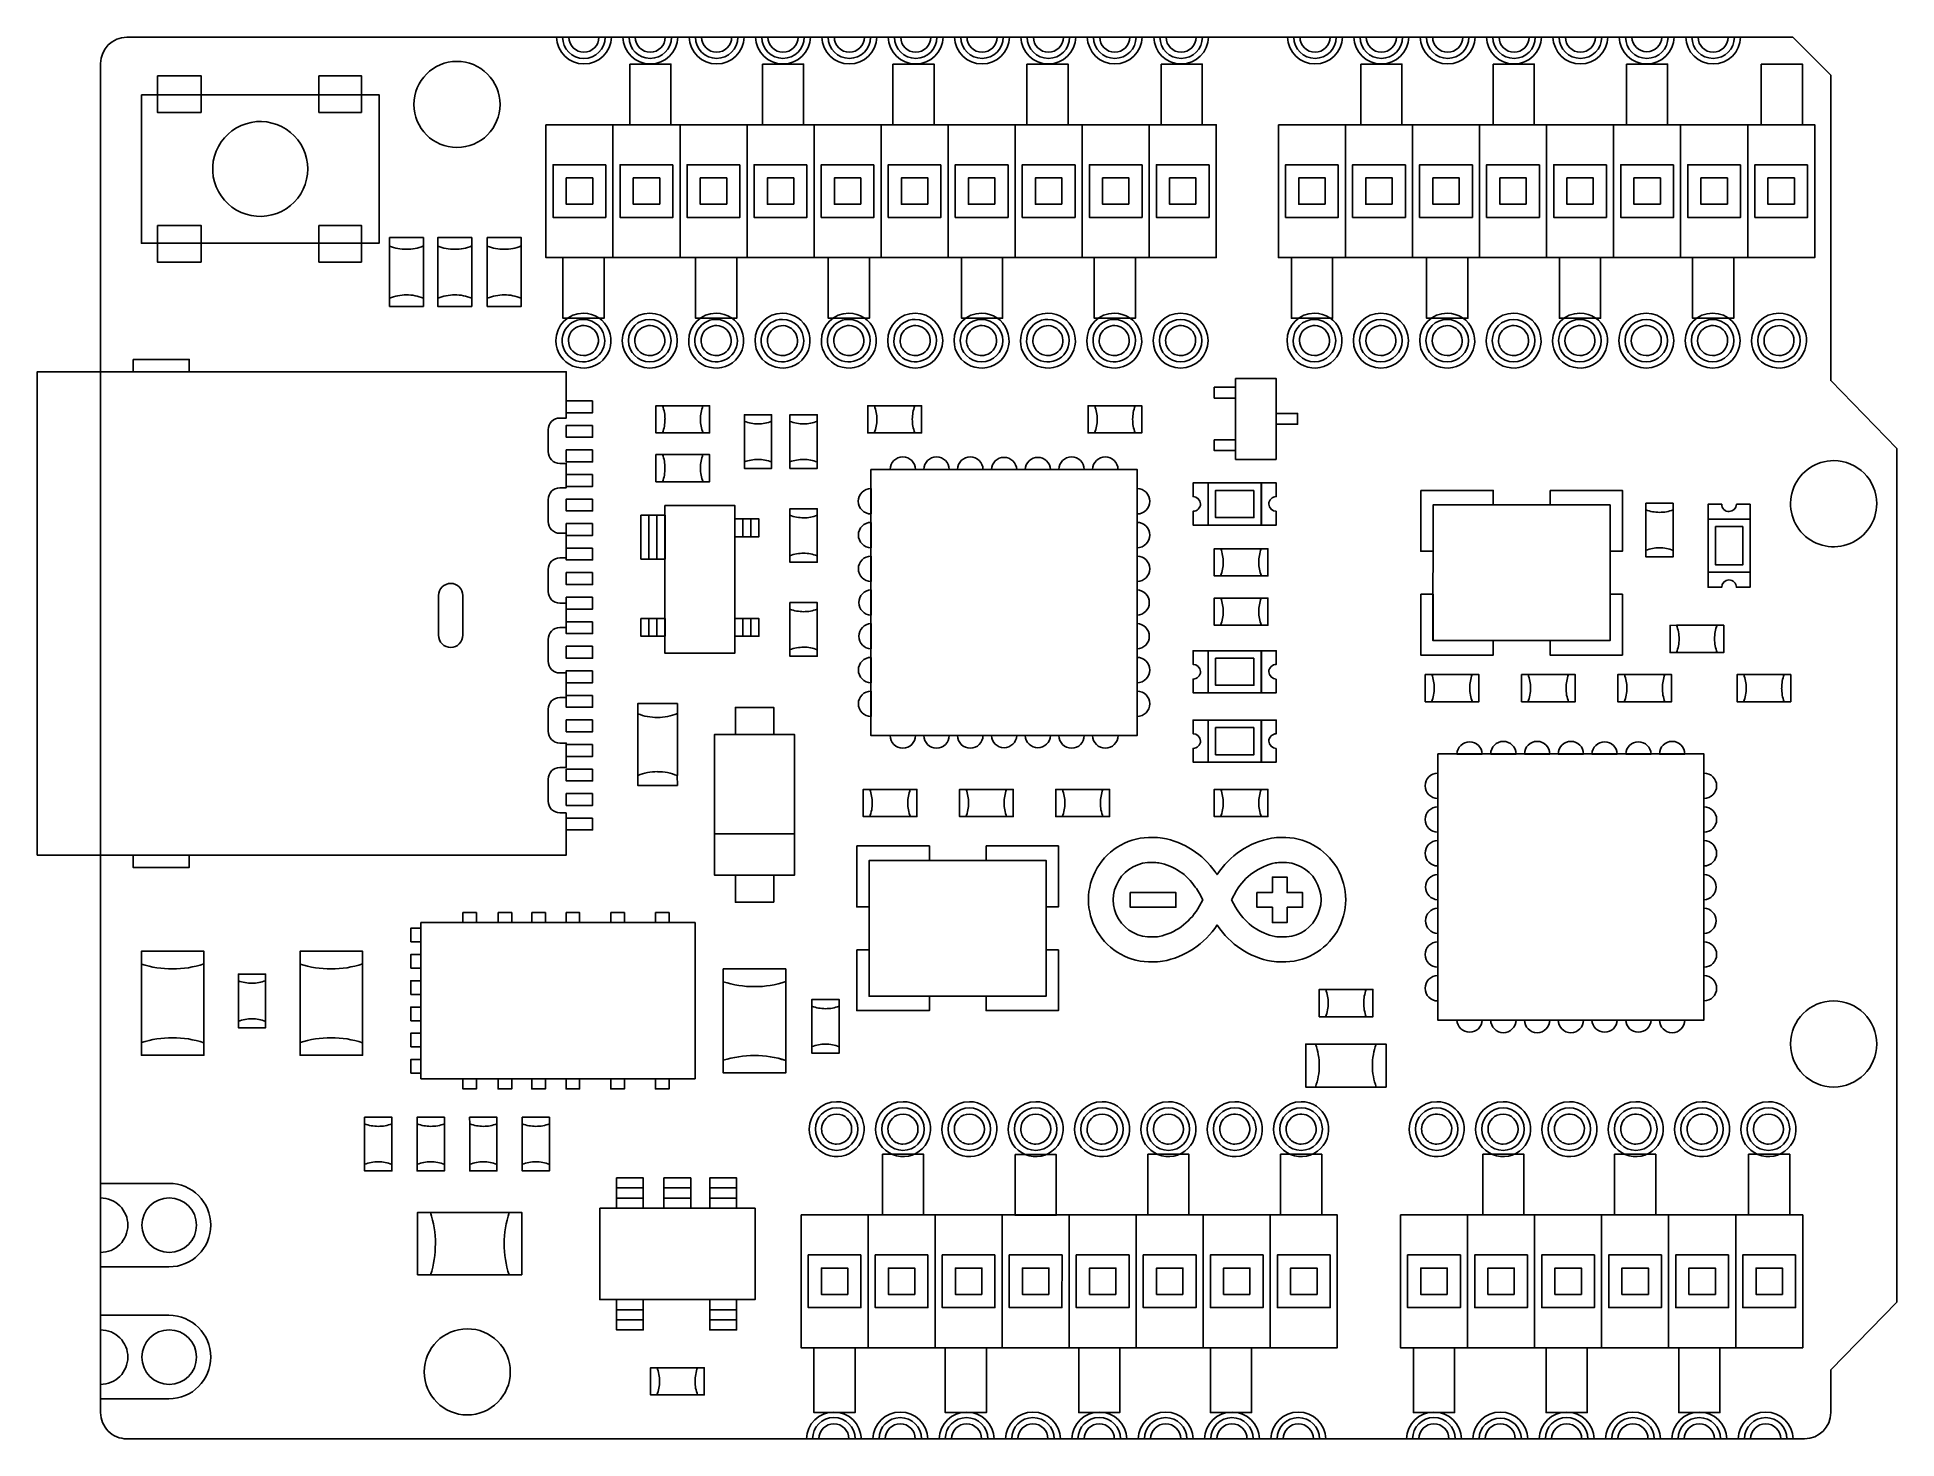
# Model space of a CAD drawing. Header units: millimetres. Extents: x 13.6 to 49, y 35.2 to 61.9.
import ezdxf

# ---------------------------------------------------------------- set-up
doc = ezdxf.new("R2010")
doc.units = ezdxf.units.MM
doc.layers.get('0').update_dxf_attribs({"linetype": 'CONTINUOUS'})

msp = doc.modelspace()

# ---------------------------------------------------------------- linework, layer by layer
msp.add_line((36.105, 45.007), (36.097, 45.019))
for points in [[(49.032, 54.089), (49.032, 37.839), (47.776, 36.547), (47.776, 35.734, -0.413389), (47.276, 35.235), (15.35, 35.235, -0.414624), (14.85, 35.734), (14.85, 61.418, -0.413389), (15.35, 61.918), (47.051, 61.918), (47.776, 61.193), (47.776, 55.381)], [(22.451, 60.637, -2.413483), (21.631, 61.457, -0.414339)], [(20.349, 56.951, -0.0934), (20.669, 57.012, 0.0934), (20.349, 56.951), (20.349, 56.791), (20.993, 56.791), (20.993, 56.948, 0.102646), (20.669, 57.012, -0.102646), (20.993, 56.948), (20.993, 57.943), (20.993, 58.104), (20.348, 58.104), (20.349, 57.94)], [(21.267, 56.951, -0.0934), (21.588, 57.012, 0.0934), (21.267, 56.951), (21.267, 56.791), (21.912, 56.791), (21.912, 56.948, 0.102756), (21.588, 57.012, -0.102756), (21.912, 56.948), (21.912, 57.943), (21.912, 58.104), (21.267, 58.104), (21.267, 57.94)], [(22.209, 56.951, -0.0934), (22.53, 57.012, 0.093394), (22.209, 56.951), (22.209, 56.791), (22.854, 56.791), (22.854, 56.948, 0.102756), (22.53, 57.012, -0.102756), (22.854, 56.948), (22.854, 57.943), (22.854, 58.104), (22.209, 58.104), (22.209, 57.94)], [(20.669, 57.88, -0.0933), (20.349, 57.94, 0.093307)], [(20.993, 57.943, -0.102756), (20.669, 57.88, 0.102756)], [(21.588, 57.88, -0.0934), (21.267, 57.94, 0.0934)], [(21.912, 57.943, -0.102756), (21.588, 57.88, 0.102756)], [(22.53, 57.88, -0.0934), (22.209, 57.94, 0.0934)], [(22.854, 57.943, -0.102756), (22.53, 57.88, 0.102756)], [(24.038, 56.664, -2.415364), (23.515, 56.141, -0.413622)], [(25.301, 56.664, -2.414212), (24.778, 56.141, -0.413819)], [(26.564, 56.664, -2.415362), (26.041, 56.141, -0.413623)], [(27.826, 56.664, -2.415362), (27.304, 56.141, -0.413623)], [(29.089, 56.664, -2.415362), (28.566, 56.141, -0.413623)], [(30.352, 56.664, -2.414212), (29.829, 56.141, -0.41382)], [(31.615, 56.664, -2.415362), (31.092, 56.141, -0.413623)], [(32.878, 56.664, -2.415362), (32.355, 56.141, -0.413623)], [(34.14, 56.664, -2.415362), (33.617, 56.141, -0.413623)], [(35.403, 56.664, -2.414212), (34.88, 56.141, -0.41382)], [(37.951, 56.664, -2.415362), (37.429, 56.141, -0.413623)], [(39.214, 56.664, -2.414212), (38.691, 56.141, -0.413819)], [(40.477, 56.664, -2.415362), (39.954, 56.141, -0.413623)], [(41.74, 56.664, -2.415362), (41.217, 56.141, -0.413623)], [(43.003, 56.664, -2.415362), (42.48, 56.141, -0.413623)], [(44.265, 56.664, -2.414212), (43.742, 56.141, -0.413819)], [(45.528, 56.664, -2.414212), (45.005, 56.141, -0.413819)], [(46.79, 56.664, -2.415362), (46.268, 56.141, -0.413623)], [(24.443, 56.141, -2.414214), (24.038, 56.546, -0.412688)], [(23.752, 56.141, -2.418429), (24.038, 55.856, -0.414213)], [(25.705, 56.141, -2.412727), (25.301, 56.546, -0.412942)], [(25.015, 56.141, -2.418425), (25.301, 55.856, -0.414214)], [(26.968, 56.141, -2.414214), (26.564, 56.546, -0.412688)], [(26.278, 56.141, -2.418425), (26.564, 55.856, -0.414215)], [(28.231, 56.141, -2.414214), (27.826, 56.546, -0.412688)], [(27.541, 56.141, -2.418425), (27.826, 55.856, -0.414214)], [(29.494, 56.141, -2.414214), (29.089, 56.546, -0.412688)], [(28.803, 56.141, -2.418425), (29.089, 55.856, -0.414214)], [(30.756, 56.141, -2.414214), (30.352, 56.546, -0.412941)], [(30.066, 56.141, -2.418425), (30.352, 55.856, -0.414214)], [(32.019, 56.141, -2.412727), (31.615, 56.546, -0.412942)], [(31.329, 56.141, -2.418425), (31.615, 55.856, -0.414214)], [(33.282, 56.141, -2.414214), (32.877, 56.546, -0.412688)], [(32.592, 56.141, -2.416318), (32.877, 55.856, -0.414214)], [(34.545, 56.141, -2.414214), (34.14, 56.546, -0.412688)], [(33.854, 56.141, -2.418425), (34.14, 55.856, -0.414214)], [(35.808, 56.141, -2.412727), (35.403, 56.546, -0.412942)], [(35.117, 56.141, -2.418425), (35.403, 55.856, -0.414214)], [(38.355, 56.141, -2.414208), (37.951, 56.546, -0.412689)], [(37.665, 56.141, -2.416326), (37.951, 55.856, -0.414212)], [(39.618, 56.141, -2.412721), (39.214, 56.546, -0.412943)], [(38.928, 56.141, -2.418433), (39.214, 55.856, -0.414212)], [(40.881, 56.141, -2.412721), (40.476, 56.546, -0.412943)], [(40.191, 56.141, -2.416326), (40.476, 55.856, -0.414212)], [(42.144, 56.141, -2.414208), (41.739, 56.546, -0.412689)], [(41.453, 56.141, -2.416326), (41.739, 55.856, -0.414215)], [(43.407, 56.141, -2.414208), (43.002, 56.546, -0.412689)], [(42.716, 56.141, -2.416326), (43.002, 55.856, -0.414212)], [(44.669, 56.141, -2.412721), (44.265, 56.546, -0.412943)], [(43.979, 56.141, -2.418433), (44.265, 55.856, -0.414212)], [(45.932, 56.141, -2.412721), (45.528, 56.546, -0.412943)], [(45.242, 56.141, -2.418433), (45.528, 55.856, -0.414212)], [(47.195, 56.141, -2.414208), (46.79, 56.546, -0.412689)], [(46.505, 56.141, -2.418433), (46.79, 55.856, -0.414212)], [(23.711, 47.152), (23.591, 47.152, -0.418908), (23.366, 47.374), (23.366, 47.79, -0.414213), (23.591, 48.016), (23.711, 48.016), (23.711, 48.481), (23.591, 48.481, -0.414213), (23.366, 48.707), (23.366, 49.123, -0.418908), (23.591, 49.345), (23.711, 49.345), (23.711, 49.814), (23.591, 49.814, -0.418908), (23.366, 50.036), (23.366, 50.452, -0.414213), (23.591, 50.678), (23.711, 50.678), (23.711, 51.143), (23.591, 51.143, -0.414213), (23.366, 51.368), (23.366, 51.784, -0.418907), (23.591, 52.006), (23.711, 52.006), (23.711, 52.475), (23.591, 52.475, -0.418907), (23.366, 52.697), (23.366, 53.113, -0.414213), (23.591, 53.339), (23.711, 53.339), (23.711, 53.804), (23.591, 53.804, -0.414213), (23.366, 54.03), (23.366, 54.446, -0.418907), (23.591, 54.668), (23.711, 54.668), (23.711, 55.549), (13.643, 55.549), (13.643, 46.346), (23.711, 46.346)], [(25.544, 54.902, -0.089276), (25.591, 54.644, 0.089268), (25.544, 54.902), (25.419, 54.902), (25.419, 54.384), (25.541, 54.384, 0.099955), (25.59, 54.644, -0.099955), (25.541, 54.384), (26.316, 54.384), (26.44, 54.384), (26.44, 54.902), (26.313, 54.902)], [(26.266, 54.644, -0.089276), (26.313, 54.902, 0.089276)], [(29.575, 54.902, -0.089276), (29.622, 54.644, 0.089268), (29.575, 54.902), (29.45, 54.902), (29.45, 54.384), (29.573, 54.384, 0.099955), (29.622, 54.644, -0.099955), (29.573, 54.384), (30.347, 54.384), (30.472, 54.384), (30.472, 54.902), (30.345, 54.902)], [(30.297, 54.644, -0.089297), (30.344, 54.902, 0.089276)], [(33.768, 54.902, -0.089297), (33.815, 54.644, 0.08929), (33.768, 54.902), (33.643, 54.902), (33.643, 54.384), (33.766, 54.384, 0.099954), (33.815, 54.644, -0.100005), (33.765, 54.384), (34.54, 54.384), (34.664, 54.384), (34.664, 54.902), (34.537, 54.902)], [(34.49, 54.644, -0.089276), (34.537, 54.902, 0.089276)], [(26.316, 54.384, -0.099955), (26.266, 54.644, 0.099945)], [(27.102, 53.833, -0.089275), (27.36, 53.88, 0.089275), (27.102, 53.833), (27.102, 53.709), (27.62, 53.709), (27.62, 53.831, 0.099955), (27.36, 53.88, -0.099955), (27.62, 53.831), (27.62, 54.605), (27.62, 54.73), (27.102, 54.73), (27.102, 54.603)], [(27.36, 54.556, -0.089297), (27.102, 54.603, 0.089297)], [(27.62, 54.605, -0.099955), (27.36, 54.556, 0.099893)], [(27.968, 53.833, -0.089275), (28.227, 53.88, 0.089275), (27.968, 53.833), (27.968, 53.709), (28.487, 53.709), (28.487, 53.831, 0.099955), (28.227, 53.88, -0.099955), (28.487, 53.831), (28.487, 54.605), (28.487, 54.73), (27.968, 54.73), (27.968, 54.603)], [(28.227, 54.556, -0.089297), (27.968, 54.603, 0.089297)], [(28.487, 54.605, -0.099955), (28.227, 54.556, 0.099893)], [(30.347, 54.384, -0.099955), (30.297, 54.644, 0.099893)], [(34.54, 54.384, -0.099955), (34.49, 54.644, 0.099945)], [(25.544, 53.972, -0.089276), (25.59, 53.714, 0.089276), (25.544, 53.972), (25.419, 53.972), (25.419, 53.453), (25.541, 53.453, 0.099955), (25.59, 53.714, -0.099955), (25.541, 53.453), (26.316, 53.453), (26.44, 53.454), (26.44, 53.972), (26.313, 53.972)], [(26.266, 53.714, -0.089276), (26.313, 53.972, 0.089276)], [(30.357, 53.687), (29.875, 53.687, -1)], [(30.999, 53.687), (30.517, 53.687, -1)], [(31.642, 53.687), (31.159, 53.687, -1)], [(32.284, 53.687), (31.802, 53.687, -0.962485)], [(32.926, 53.687), (32.445, 53.687, -0.962458)], [(33.569, 53.687), (33.087, 53.687, -1)], [(34.211, 53.687), (33.729, 53.687, -1)], [(48.65, 53.036, -2.414219), (47.83, 53.856, -0.414213)], [(26.316, 53.453, -0.099955), (26.266, 53.714, 0.099945)], [(29.511, 53.324), (29.511, 52.841, -1)], [(34.575, 52.841), (34.575, 53.324, -1)], [(36.939, 53.431), (36.939, 52.631), (35.926, 52.631), (35.926, 53.432), (35.64, 53.432), (35.64, 53.171, -0.407001), (35.781, 53.033, -0.414216), (35.64, 52.892), (35.64, 52.631), (35.926, 52.631), (36.939, 52.631)], [(37.223, 52.892, -0.407001), (37.082, 53.03, -0.414216), (37.223, 53.171), (37.223, 53.432), (36.938, 53.432), (36.938, 52.631), (37.223, 52.631)], [(27.968, 52.046, -0.089275), (28.227, 52.093, 0.089275), (27.968, 52.046), (27.968, 51.921), (28.487, 51.921), (28.487, 52.043, 0.099955), (28.227, 52.093, -0.099955), (28.487, 52.043), (28.487, 52.818), (28.487, 52.942), (27.968, 52.942), (27.968, 52.816)], [(28.227, 52.768, -0.089297), (27.968, 52.816, 0.089297)], [(28.487, 52.818, -0.099955), (28.227, 52.768, 0.099893)], [(44.257, 52.15, -0.089396), (44.515, 52.197, 0.089388), (44.257, 52.15), (44.257, 52.025), (44.775, 52.025), (44.776, 52.147, 0.099955), (44.515, 52.197, -0.099955), (44.776, 52.147), (44.776, 52.922), (44.775, 53.046), (44.257, 53.046), (44.257, 52.92)], [(44.515, 52.872, -0.089298), (44.257, 52.92, 0.089298)], [(44.776, 52.922, -0.100088), (44.515, 52.872, 0.100026)], [(45.979, 53.027, -0.407), (45.842, 52.886, -0.414214), (45.701, 53.027), (45.44, 53.027), (45.44, 52.742), (46.24, 52.742), (46.24, 53.027)], [(45.441, 52.743), (46.24, 52.743), (46.24, 51.731), (45.44, 51.731), (45.44, 51.445), (45.701, 51.445, -0.407), (45.838, 51.586, -0.414214), (45.979, 51.445), (46.24, 51.445), (46.24, 51.731), (45.441, 51.731)], [(29.511, 52.681), (29.511, 52.199, -1)], [(34.575, 52.199), (34.575, 52.681, -1)], [(29.511, 52.039), (29.511, 51.557, -1)], [(34.575, 51.556), (34.575, 52.039, -1)], [(36.167, 52.18, -0.089276), (36.214, 51.922, 0.089276), (36.167, 52.18), (36.042, 52.18), (36.042, 51.662), (36.164, 51.662, 0.099956), (36.214, 51.922, -0.099956), (36.164, 51.662), (36.939, 51.662), (37.063, 51.662), (37.063, 52.18), (36.936, 52.18)], [(36.889, 51.922, -0.089297), (36.936, 52.18, 0.089297)], [(36.939, 51.662, -0.099955), (36.889, 51.922, 0.099893)], [(21.744, 51.288), (21.744, 50.532, -0.414214), (21.513, 50.301, -0.414214), (21.281, 50.532), (21.281, 51.288, -0.414214), (21.513, 51.519, -0.414214)], [(29.511, 51.396), (29.511, 50.914, -0.962485)], [(34.575, 50.914), (34.575, 51.396, -0.962485)], [(27.968, 50.258, -0.089275), (28.227, 50.305, 0.089275), (27.968, 50.258), (27.968, 50.134), (28.487, 50.134), (28.487, 50.256, 0.099955), (28.227, 50.305, -0.099955), (28.487, 50.256), (28.487, 51.03), (28.487, 51.155), (27.968, 51.155), (27.968, 51.028)], [(28.227, 50.981, -0.089297), (27.968, 51.028, 0.089276)], [(28.487, 51.03, -0.099955), (28.227, 50.981, 0.099893)], [(36.167, 51.24, -0.089276), (36.214, 50.982, 0.089268), (36.167, 51.24), (36.042, 51.24), (36.042, 50.722), (36.164, 50.722, 0.099955), (36.214, 50.982, -0.099955), (36.164, 50.722), (36.939, 50.722), (37.063, 50.722), (37.063, 51.24), (36.936, 51.24)], [(36.889, 50.982, -0.089297), (36.936, 51.24, 0.089297)], [(36.939, 50.722, -0.099955), (36.889, 50.982, 0.099903)], [(29.511, 50.754), (29.511, 50.272, -0.962485)], [(34.575, 50.272), (34.575, 50.754, -0.962485)], [(44.841, 50.722, -0.089417), (44.889, 50.463, 0.08941), (44.841, 50.722), (44.717, 50.721), (44.717, 50.203), (44.839, 50.203, 0.099821), (44.889, 50.463, -0.099873), (44.839, 50.203), (45.614, 50.203), (45.738, 50.203), (45.738, 50.722), (45.611, 50.722)], [(45.564, 50.464, -0.089276), (45.611, 50.722, 0.089276)], [(45.614, 50.203, -0.099955), (45.564, 50.464, 0.099944)], [(29.511, 50.111), (29.511, 49.629, -1)], [(34.575, 49.629), (34.575, 50.111, -1)], [(36.939, 50.237), (36.939, 49.438), (35.926, 49.438), (35.926, 50.238), (35.64, 50.238), (35.64, 49.977, -0.407001), (35.781, 49.84, -0.414213), (35.64, 49.699), (35.64, 49.438), (35.926, 49.438), (36.939, 49.438)], [(37.223, 49.699, -0.407001), (37.082, 49.836, -0.414213), (37.223, 49.977), (37.223, 50.238), (36.938, 50.238), (36.938, 49.438), (37.223, 49.438)], [(40.183, 49.785, -0.089297), (40.23, 49.527, 0.089297), (40.183, 49.785), (40.058, 49.785), (40.058, 49.267), (40.181, 49.267, 0.099953), (40.23, 49.527, -0.100005), (40.18, 49.267), (40.955, 49.267), (41.079, 49.267), (41.079, 49.785), (40.952, 49.785)], [(40.906, 49.527, -0.089275), (40.952, 49.785, 0.089275)], [(42.015, 49.785, -0.089297), (42.063, 49.527, 0.089297), (42.015, 49.785), (41.891, 49.785), (41.891, 49.267), (42.013, 49.267, 0.099953), (42.063, 49.527, -0.100005), (42.013, 49.267), (42.787, 49.267), (42.912, 49.267), (42.912, 49.785), (42.785, 49.785)], [(42.738, 49.527, -0.089275), (42.785, 49.785, 0.089275)], [(43.848, 49.785, -0.089297), (43.895, 49.527, 0.089297), (43.848, 49.785), (43.723, 49.785), (43.723, 49.267), (43.846, 49.267, 0.099955), (43.895, 49.527, -0.099955), (43.846, 49.267), (44.62, 49.267), (44.745, 49.267), (44.745, 49.785), (44.618, 49.785)], [(44.571, 49.527, -0.089275), (44.618, 49.785, 0.089275)], [(46.119, 49.785, -0.089275), (46.166, 49.527, 0.089275), (46.119, 49.785), (45.994, 49.785), (45.994, 49.267), (46.116, 49.267, 0.099955), (46.166, 49.527, -0.099955), (46.116, 49.267), (46.891, 49.267), (47.015, 49.267), (47.015, 49.785), (46.888, 49.785)], [(46.842, 49.527, -0.089275), (46.888, 49.785, 0.089275)], [(25.072, 47.864, -0.094207), (25.447, 47.936, 0.094224), (25.072, 47.864), (25.072, 47.673), (25.826, 47.673), (25.825, 47.86, 0.102371), (25.447, 47.935, -0.102371), (25.826, 47.86), (25.826, 49.042), (25.826, 49.232), (25.072, 49.232), (25.072, 49.038)], [(29.511, 49.469), (29.511, 48.987, -1)], [(34.575, 48.987), (34.575, 49.469, -1)], [(40.955, 49.267, -0.099955), (40.905, 49.527, 0.099944)], [(42.787, 49.267, -0.099955), (42.738, 49.527, 0.099944)], [(44.62, 49.267, -0.099955), (44.571, 49.527, 0.099944)], [(46.891, 49.267, -0.099955), (46.841, 49.527, 0.099944)], [(25.447, 48.966, -0.09412), (25.072, 49.038, 0.094111)], [(25.826, 49.042, -0.102464), (25.447, 48.966, 0.102464)], [(36.939, 48.917), (36.939, 48.117), (35.926, 48.117), (35.926, 48.918), (35.64, 48.918), (35.64, 48.657, -0.407001), (35.781, 48.519, -0.414213), (35.64, 48.378), (35.64, 48.117), (35.926, 48.117), (36.939, 48.117)], [(37.223, 48.378, -0.407001), (37.082, 48.516, -0.414213), (37.223, 48.657), (37.223, 48.918), (36.938, 48.918), (36.938, 48.117), (37.223, 48.117)], [(29.875, 48.623), (30.357, 48.623, -1)], [(30.517, 48.623), (30.999, 48.623, -1)], [(31.159, 48.623), (31.642, 48.623, -1)], [(31.802, 48.623), (32.284, 48.623, -0.962485)], [(32.445, 48.623), (32.926, 48.623, -0.962485)], [(33.087, 48.623), (33.569, 48.623, -1)], [(33.729, 48.623), (34.212, 48.623, -1)], [(41.144, 48.271), (40.662, 48.271, -0.962415)], [(41.786, 48.271), (41.304, 48.271, -0.997641)], [(42.429, 48.271), (41.946, 48.271, -0.997641)], [(43.071, 48.271), (42.589, 48.271, -0.997641)], [(43.713, 48.271), (43.231, 48.271, -0.962415)], [(44.356, 48.271), (43.874, 48.271, -0.962415)], [(44.998, 48.271), (44.516, 48.271, -0.997641)], [(40.297, 47.907), (40.297, 47.425, -1)], [(45.362, 47.425), (45.362, 47.907, -1)], [(29.488, 47.597, -0.089275), (29.535, 47.339, 0.089268), (29.488, 47.597), (29.363, 47.597), (29.363, 47.079), (29.486, 47.079, 0.099955), (29.535, 47.339, -0.099955), (29.486, 47.079), (30.26, 47.079), (30.385, 47.079), (30.385, 47.597), (30.258, 47.597)], [(30.21, 47.339, -0.089297), (30.258, 47.597, 0.089297)], [(31.321, 47.597, -0.089275), (31.368, 47.339, 0.089268), (31.321, 47.597), (31.196, 47.597), (31.196, 47.079), (31.318, 47.079, 0.099955), (31.367, 47.339, -0.099955), (31.318, 47.079), (32.092, 47.079), (32.217, 47.079), (32.217, 47.597), (32.09, 47.597)], [(32.043, 47.339, -0.089297), (32.09, 47.597, 0.089297)], [(33.153, 47.597, -0.089275), (33.2, 47.339, 0.089268), (33.153, 47.597), (33.028, 47.597), (33.028, 47.079), (33.151, 47.079, 0.099955), (33.2, 47.339, -0.099955), (33.151, 47.079), (33.925, 47.079), (34.05, 47.079), (34.05, 47.597), (33.923, 47.597)], [(33.876, 47.339, -0.089275), (33.923, 47.597, 0.089275)], [(36.167, 47.597, -0.089275), (36.214, 47.339, 0.089268), (36.167, 47.597), (36.042, 47.597), (36.042, 47.079), (36.164, 47.079, 0.099955), (36.214, 47.339, -0.099955), (36.164, 47.079), (36.939, 47.079), (37.063, 47.079), (37.063, 47.597), (36.936, 47.597)], [(36.889, 47.339, -0.089297), (36.936, 47.597, 0.089297)], [(30.26, 47.079, -0.099955), (30.21, 47.339, 0.099893)], [(32.092, 47.079, -0.099955), (32.043, 47.339, 0.099893)], [(33.925, 47.079, -0.099955), (33.876, 47.339, 0.099945)], [(36.939, 47.079, -0.099955), (36.889, 47.339, 0.099903)], [(40.297, 47.265), (40.297, 46.783, -1)], [(45.362, 46.783), (45.362, 47.265, -1)], [(40.297, 46.623), (40.297, 46.14, -1)], [(45.362, 46.14), (45.362, 46.623, -1)], [(34.87, 44.789, -1.056126), (34.871, 46.206, -0.035654), (34.991, 46.198, -0.201737), (35.681, 45.738, -0.034671), (35.76, 45.615), (35.824, 45.498), (35.728, 45.323, -0.20545), (34.992, 44.797, -0.028921)], [(36.37, 45.498), (36.447, 45.358, 0.029573), (36.492, 45.287, 0.199961), (37.201, 44.797, 0.028921), (37.323, 44.789, 1.060799), (37.323, 46.206, 0.0371), (37.203, 46.198, 0.206897), (36.466, 45.673)], [(40.297, 45.98), (40.297, 45.498, -0.962485)], [(45.362, 45.498), (45.362, 45.98, -0.962485)], [(40.297, 45.337), (40.297, 44.855, -0.962485)], [(45.362, 44.855), (45.362, 45.337, -0.962458)], [(40.297, 44.695), (40.297, 44.213, -1)], [(45.362, 44.213), (45.362, 44.695, -1)], [(15.626, 42.779, -0.077687), (16.218, 42.87, 0.077694), (15.626, 42.779), (15.626, 42.537), (16.815, 42.537), (16.815, 42.774, 0.083103), (16.218, 42.87, -0.083119), (16.815, 42.774), (16.815, 44.276), (16.815, 44.518), (15.626, 44.518), (15.626, 44.271)], [(16.218, 44.18, -0.077687), (15.626, 44.271, 0.077687)], [(16.815, 44.276, -0.083103), (16.218, 44.18, 0.0831)], [(18.645, 42.779, -0.077687), (19.237, 42.87, 0.077694), (18.645, 42.779), (18.645, 42.537), (19.835, 42.537), (19.834, 42.774, 0.083054), (19.237, 42.87, -0.083073), (19.834, 42.774), (19.834, 44.276), (19.834, 44.518), (18.645, 44.518), (18.645, 44.271)], [(19.237, 44.18, -0.077687), (18.645, 44.271, 0.077687)], [(19.834, 44.276, -0.083054), (19.237, 44.18, 0.083054)], [(17.471, 43.184, -0.089417), (17.729, 43.232, 0.08941), (17.471, 43.184), (17.471, 43.06), (17.989, 43.06), (17.99, 43.182, 0.099955), (17.729, 43.232, -0.099955), (17.99, 43.182), (17.99, 43.956), (17.989, 44.081), (17.471, 44.081), (17.471, 43.954)], [(17.729, 43.907, -0.089297), (17.471, 43.954, 0.089318)], [(17.99, 43.956, -0.100088), (17.729, 43.907, 0.100078)], [(26.7, 42.441, -0.077641), (27.292, 42.532, 0.077648), (26.7, 42.441), (26.7, 42.199), (27.889, 42.199), (27.889, 42.436, 0.083103), (27.292, 42.532, -0.083095), (27.889, 42.437), (27.889, 43.938), (27.889, 44.18), (26.7, 44.18), (26.7, 43.934)], [(27.292, 43.843, -0.077641), (26.7, 43.934, 0.077657)], [(27.889, 43.938, -0.083103), (27.292, 43.843, 0.083119)], [(40.297, 44.053), (40.297, 43.57, -1)], [(45.362, 43.571), (45.362, 44.053, -1)], [(28.386, 42.701, -0.089297), (28.644, 42.748, 0.08929), (28.386, 42.701), (28.386, 42.576), (28.904, 42.576), (28.904, 42.699, 0.100089), (28.644, 42.748, -0.100089), (28.904, 42.699), (28.904, 43.473), (28.904, 43.598), (28.386, 43.598), (28.386, 43.471)], [(38.164, 43.789, -0.089297), (38.211, 43.531, 0.089297), (38.164, 43.789), (38.04, 43.789), (38.04, 43.271), (38.162, 43.271, 0.099955), (38.211, 43.531, -0.099955), (38.162, 43.271), (38.936, 43.271), (39.061, 43.271), (39.061, 43.789), (38.934, 43.789)], [(38.887, 43.531, -0.089297), (38.934, 43.789, 0.089297)], [(38.936, 43.271, -0.099955), (38.887, 43.531, 0.099944)], [(48.65, 42.752, -2.414213), (47.83, 43.572, -0.414339)], [(28.644, 43.423, -0.089297), (28.386, 43.471, 0.089297)], [(28.904, 43.473, -0.100089), (28.644, 43.423, 0.100079)], [(40.662, 43.207), (41.144, 43.207, -0.962415)], [(41.304, 43.207), (41.786, 43.207, -0.997641)], [(41.946, 43.207), (42.429, 43.207, -0.997641)], [(42.589, 43.207), (43.071, 43.207, -0.997641)], [(43.231, 43.207), (43.713, 43.207, -0.962415)], [(43.874, 43.207), (44.356, 43.207, -0.962415)], [(44.516, 43.207), (44.998, 43.207, -0.997641)], [(37.97, 42.748, -0.086618), (38.041, 42.342, 0.086618), (37.97, 42.748), (37.783, 42.748), (37.783, 41.931), (37.967, 41.932, 0.093129), (38.041, 42.342, -0.093129), (37.967, 41.932), (39.127, 41.932), (39.314, 41.932), (39.314, 42.748), (39.124, 42.748)], [(39.053, 42.342, -0.086618), (39.124, 42.748, 0.086618)], [(39.127, 41.932, -0.093129), (39.053, 42.342, 0.093129)], [(28.857, 41.653, -2.417667), (28.334, 41.131, -0.413228)], [(28.857, 40.726, -2.412728), (29.261, 41.131, -0.412942)], [(28.571, 41.131, -2.412107), (28.857, 40.845, -0.414938)], [(30.12, 41.653, -2.416515), (29.597, 41.131, -0.413425)], [(30.119, 40.726, -2.411242), (30.524, 41.131, -0.413196)], [(29.834, 41.131, -2.414207), (30.119, 40.845, -0.414939)], [(31.383, 41.653, -2.416515), (30.859, 41.131, -0.413425)], [(31.382, 40.726, -2.411242), (31.787, 41.131, -0.413196)], [(31.097, 41.131, -2.414207), (31.382, 40.845, -0.414939)], [(32.645, 41.653, -2.417667), (32.122, 41.131, -0.413228)], [(32.645, 40.726, -2.412728), (33.05, 41.131, -0.412942)], [(32.36, 41.131, -2.414207), (32.645, 40.845, -0.414938)], [(33.908, 41.653, -2.417667), (33.385, 41.131, -0.413228)], [(33.908, 40.726, -2.412728), (34.312, 41.131, -0.412942)], [(33.622, 41.131, -2.414207), (33.908, 40.845, -0.414938)], [(35.171, 41.653, -2.416515), (34.648, 41.131, -0.413425)], [(35.171, 40.726, -2.412728), (35.575, 41.131, -0.412942)], [(34.885, 41.131, -2.414207), (35.17, 40.845, -0.414939)], [(36.434, 41.653, -2.416515), (35.911, 41.131, -0.413425)], [(36.433, 40.726, -2.412722), (36.838, 41.131, -0.413197)], [(36.148, 41.131, -2.414215), (36.433, 40.845, -0.414938)], [(37.696, 41.653, -2.417667), (37.173, 41.131, -0.413228)], [(37.696, 40.726, -2.412722), (38.101, 41.131, -0.412943)], [(37.411, 41.131, -2.414215), (37.696, 40.845, -0.414936)], [(40.276, 41.653, -2.417667), (39.753, 41.131, -0.413228)], [(40.276, 40.726, -2.411236), (40.681, 41.131, -0.412944)], [(39.99, 41.131, -2.414215), (40.276, 40.845, -0.414937)], [(41.539, 41.653, -2.417667), (41.016, 41.131, -0.413228)], [(41.539, 40.726, -2.412722), (41.943, 41.131, -0.412943)], [(41.253, 41.131, -2.412115), (41.539, 40.845, -0.414936)], [(42.802, 41.653, -2.417667), (42.279, 41.131, -0.413228)], [(42.802, 40.726, -2.412722), (43.206, 41.131, -0.412943)], [(42.516, 41.131, -2.414215), (42.801, 40.845, -0.414938)], [(44.064, 41.653, -2.416515), (43.541, 41.131, -0.413425)], [(44.064, 40.726, -2.411236), (44.469, 41.131, -0.413197)], [(43.779, 41.131, -2.414215), (44.064, 40.845, -0.414937)], [(45.327, 41.653, -2.417667), (44.804, 41.131, -0.413228)], [(45.327, 40.726, -2.412722), (45.731, 41.131, -0.412943)], [(45.041, 41.131, -2.414215), (45.327, 40.845, -0.414936)], [(46.59, 41.653, -2.417667), (46.067, 41.131, -0.413228)], [(46.59, 40.726, -2.412722), (46.994, 41.131, -0.412943)], [(46.304, 41.131, -2.412115), (46.59, 40.845, -0.414936)], [(19.874, 40.461, -0.089276), (20.132, 40.508, 0.089276), (19.874, 40.461), (19.874, 40.336), (20.392, 40.336), (20.392, 40.458, 0.099822), (20.132, 40.508, -0.099832), (20.392, 40.458), (20.392, 41.233), (20.392, 41.357), (19.874, 41.357), (19.874, 41.23)], [(20.132, 41.183, -0.089297), (19.874, 41.23, 0.089297)], [(20.392, 41.233, -0.099822), (20.132, 41.183, 0.099822)], [(20.874, 40.461, -0.089276), (21.132, 40.508, 0.089268), (20.874, 40.461), (20.874, 40.336), (21.392, 40.336), (21.392, 40.458, 0.099955), (21.132, 40.508, -0.099955), (21.392, 40.458), (21.392, 41.233), (21.392, 41.357), (20.874, 41.357), (20.874, 41.23)], [(21.132, 41.183, -0.089297), (20.874, 41.23, 0.089297)], [(21.392, 41.233, -0.099955), (21.132, 41.183, 0.099945)], [(21.874, 40.461, -0.089276), (22.132, 40.508, 0.089276), (21.874, 40.461), (21.874, 40.336), (22.392, 40.336), (22.392, 40.458, 0.099955), (22.132, 40.508, -0.099945), (22.392, 40.458), (22.392, 41.233), (22.392, 41.357), (21.873, 41.357), (21.874, 41.23)], [(22.132, 41.183, -0.089178), (21.874, 41.23, 0.089185)], [(22.392, 41.233, -0.100088), (22.132, 41.183, 0.100078)], [(22.874, 40.461, -0.089276), (23.132, 40.508, 0.089276), (22.874, 40.461), (22.874, 40.336), (23.392, 40.336), (23.392, 40.458, 0.099955), (23.132, 40.508, -0.099955), (23.392, 40.458), (23.392, 41.233), (23.392, 41.357), (22.874, 41.357), (22.874, 41.23)], [(23.132, 41.183, -0.089297), (22.874, 41.23, 0.089297)], [(23.392, 41.233, -0.099955), (23.132, 41.183, 0.099945)], [(14.85, 40.098), (16.151, 40.098, -1), (16.151, 38.508), (14.85, 38.508)], [(14.85, 39.82, -0.415815), (15.368, 39.301, -0.414214), (14.85, 38.783)], [(22.622, 38.357, -0.077641), (22.531, 38.949, 0.077648), (22.622, 38.357), (22.864, 38.357), (22.864, 39.546), (22.627, 39.546, 0.083103), (22.531, 38.949, -0.083111), (22.627, 39.546), (21.125, 39.546), (20.883, 39.546), (20.883, 38.357), (21.13, 38.357)], [(21.125, 39.546, -0.083111), (21.221, 38.949, 0.083103)], [(21.221, 38.949, -0.077648), (21.13, 38.357, 0.077643)], [(14.85, 37.586), (16.151, 37.586, -1), (16.151, 35.996), (14.85, 35.996)], [(14.85, 37.308, -0.415815), (15.368, 36.789, -0.414214), (14.85, 36.271)], [(22.647, 36.509, -2.413483), (21.827, 37.329, -0.414339)], [(25.44, 36.589, -0.089298), (25.487, 36.331, 0.089298), (25.44, 36.589), (25.315, 36.589), (25.315, 36.071), (25.437, 36.071, 0.099955), (25.487, 36.331, -0.099955), (25.437, 36.071), (26.212, 36.071), (26.336, 36.071), (26.336, 36.589), (26.21, 36.589)], [(26.162, 36.331, -0.089298), (26.21, 36.589, 0.089298)], [(26.212, 36.071, -0.099955), (26.162, 36.331, 0.099945)]]:
    msp.add_lwpolyline(points, format="xyb", close=True)
for points in [[(24.919, 61.405), (25.702, 61.405), (25.702, 60.251), (24.919, 60.251)], [(27.445, 61.405), (28.228, 61.405), (28.228, 60.251), (27.445, 60.251)], [(29.928, 61.405), (30.711, 61.405), (30.711, 60.251), (29.928, 60.251)], [(32.479, 61.405), (33.262, 61.405), (33.262, 60.251), (32.479, 60.251)], [(35.031, 61.405), (35.814, 61.405), (35.814, 60.251), (35.031, 60.251)], [(38.832, 61.405), (39.615, 61.405), (39.615, 60.251), (38.832, 60.251)], [(41.349, 61.405), (42.132, 61.405), (42.132, 60.251), (41.349, 60.251)], [(43.886, 61.405), (44.669, 61.405), (44.669, 60.251), (43.886, 60.251)], [(46.453, 61.405), (47.236, 61.405), (47.236, 60.251), (46.453, 60.251)], [(15.931, 61.185), (16.763, 61.185), (16.763, 60.487), (15.931, 60.487)], [(19.003, 61.185), (19.814, 61.185), (19.814, 60.487), (19.003, 60.487)], [(15.628, 60.822), (20.148, 60.822), (20.148, 57.996), (15.628, 57.996)], [(18.791, 59.409), (18.786, 59.31), (18.769, 59.212), (18.743, 59.114), (18.704, 59.022), (18.659, 58.934), (18.602, 58.852), (18.534, 58.779), (18.461, 58.712), (18.382, 58.652), (18.294, 58.601), (18.203, 58.562), (18.111, 58.534), (18.012, 58.514), (17.913, 58.505), (17.815, 58.508), (17.715, 58.522), (17.617, 58.547), (17.524, 58.581), (17.436, 58.626), (17.35, 58.68), (17.275, 58.744), (17.207, 58.815), (17.145, 58.895), (17.094, 58.979), (17.05, 59.069), (17.017, 59.163), (16.995, 59.259), (16.984, 59.359), (16.984, 59.46), (16.995, 59.559), (17.017, 59.655), (17.05, 59.748), (17.094, 59.838), (17.145, 59.923), (17.207, 60.002), (17.275, 60.072), (17.35, 60.137), (17.436, 60.191), (17.524, 60.237), (17.617, 60.27), (17.715, 60.296), (17.815, 60.311), (17.913, 60.312), (18.012, 60.304), (18.111, 60.284), (18.203, 60.257), (18.294, 60.217), (18.382, 60.166), (18.461, 60.106), (18.534, 60.039), (18.602, 59.966), (18.659, 59.884), (18.704, 59.796), (18.743, 59.702), (18.769, 59.607), (18.786, 59.508)], [(23.324, 60.251), (24.6, 60.251), (24.6, 57.721), (23.324, 57.721)], [(24.6, 60.251), (25.876, 60.251), (25.876, 57.721), (24.6, 57.721)], [(25.876, 60.251), (27.151, 60.251), (27.151, 57.721), (25.876, 57.721)], [(27.151, 60.251), (28.427, 60.251), (28.427, 57.721), (27.151, 57.721)], [(28.427, 60.251), (29.703, 60.251), (29.703, 57.721), (28.427, 57.721)], [(29.703, 60.251), (30.979, 60.251), (30.979, 57.721), (29.703, 57.721)], [(30.979, 60.251), (32.254, 60.251), (32.254, 57.721), (30.979, 57.721)], [(32.254, 60.251), (33.53, 60.251), (33.53, 57.721), (32.254, 57.721)], [(33.53, 60.251), (34.806, 60.251), (34.806, 57.721), (33.53, 57.721)], [(34.806, 60.251), (36.081, 60.251), (36.081, 57.721), (34.806, 57.721)], [(37.264, 60.251), (38.54, 60.251), (38.54, 57.721), (37.264, 57.721)], [(38.54, 60.251), (39.816, 60.251), (39.816, 57.721), (38.54, 57.721)], [(39.816, 60.251), (41.092, 60.251), (41.092, 57.721), (39.816, 57.721)], [(41.092, 60.251), (42.367, 60.251), (42.367, 57.721), (41.092, 57.721)], [(42.367, 60.251), (43.643, 60.251), (43.643, 57.721), (42.367, 57.721)], [(43.643, 60.251), (44.919, 60.251), (44.919, 57.721), (43.643, 57.721)], [(44.919, 60.251), (46.195, 60.251), (46.195, 57.721), (44.919, 57.721)], [(46.195, 60.251), (47.471, 60.251), (47.471, 57.721), (46.195, 57.721)], [(24.464, 59.49), (23.46, 59.49), (23.46, 58.487), (24.464, 58.487)], [(25.739, 59.49), (24.736, 59.49), (24.736, 58.487), (25.74, 58.487)], [(27.015, 59.49), (26.011, 59.49), (26.011, 58.487), (27.015, 58.487)], [(28.291, 59.49), (27.287, 59.49), (27.287, 58.487), (28.291, 58.487)], [(29.567, 59.49), (28.563, 59.49), (28.563, 58.487), (29.567, 58.487)], [(30.842, 59.49), (29.839, 59.49), (29.839, 58.487), (30.842, 58.487)], [(32.118, 59.49), (31.115, 59.49), (31.115, 58.487), (32.118, 58.487)], [(33.394, 59.49), (32.39, 59.49), (32.39, 58.487), (33.394, 58.487)], [(34.67, 59.49), (33.666, 59.49), (33.666, 58.487), (34.67, 58.487)], [(35.946, 59.49), (34.942, 59.49), (34.942, 58.487), (35.945, 58.487)], [(38.404, 59.49), (37.4, 59.49), (37.4, 58.487), (38.404, 58.487)], [(39.68, 59.49), (38.676, 59.49), (38.676, 58.487), (39.68, 58.487)], [(40.956, 59.49), (39.952, 59.49), (39.952, 58.487), (40.956, 58.487)], [(42.231, 59.49), (41.227, 59.49), (41.227, 58.487), (42.231, 58.487)], [(43.507, 59.49), (42.503, 59.49), (42.503, 58.487), (43.507, 58.487)], [(44.783, 59.49), (43.779, 59.49), (43.779, 58.487), (44.783, 58.487)], [(46.059, 59.49), (45.055, 59.49), (45.055, 58.487), (46.059, 58.487)], [(47.334, 59.49), (46.331, 59.49), (46.331, 58.487), (47.334, 58.487)], [(24.214, 58.737), (24.214, 59.24), (23.711, 59.24), (23.711, 58.737)], [(25.49, 58.737), (25.49, 59.24), (24.987, 59.24), (24.987, 58.737)], [(26.766, 58.737), (26.766, 59.24), (26.262, 59.24), (26.262, 58.737)], [(28.041, 58.737), (28.041, 59.24), (27.538, 59.24), (27.538, 58.737)], [(29.317, 58.737), (29.317, 59.24), (28.814, 59.24), (28.814, 58.737)], [(30.593, 58.737), (30.593, 59.24), (30.089, 59.24), (30.089, 58.737)], [(31.868, 58.737), (31.868, 59.24), (31.365, 59.24), (31.365, 58.737)], [(33.144, 58.737), (33.144, 59.24), (32.641, 59.24), (32.641, 58.737)], [(34.42, 58.737), (34.42, 59.24), (33.917, 59.24), (33.917, 58.737)], [(35.695, 58.737), (35.695, 59.24), (35.193, 59.24), (35.193, 58.737)], [(38.154, 58.737), (38.154, 59.24), (37.651, 59.24), (37.651, 58.737)], [(39.43, 58.737), (39.43, 59.24), (38.927, 59.24), (38.927, 58.737)], [(40.706, 58.737), (40.706, 59.24), (40.203, 59.24), (40.203, 58.737)], [(41.981, 58.737), (41.981, 59.24), (41.478, 59.24), (41.478, 58.737)], [(43.257, 58.737), (43.257, 59.24), (42.754, 59.24), (42.754, 58.737)], [(44.533, 58.737), (44.533, 59.24), (44.03, 59.24), (44.03, 58.737)], [(45.809, 58.737), (45.809, 59.24), (45.305, 59.24), (45.305, 58.737)], [(47.084, 58.737), (47.084, 59.24), (46.581, 59.24), (46.581, 58.737)], [(15.931, 58.333), (16.763, 58.333), (16.763, 57.635), (15.931, 57.635)], [(19.003, 58.333), (19.814, 58.333), (19.814, 57.635), (19.003, 57.635)], [(23.647, 57.721), (24.43, 57.721), (24.43, 56.567), (23.647, 56.567)], [(26.172, 57.721), (26.955, 57.721), (26.955, 56.567), (26.172, 56.567)], [(28.698, 57.721), (29.481, 57.721), (29.481, 56.567), (28.698, 56.567)], [(31.233, 57.721), (32.016, 57.721), (32.016, 56.567), (31.233, 56.567)], [(33.758, 57.721), (34.542, 57.721), (34.542, 56.567), (33.758, 56.567)], [(37.511, 57.721), (38.294, 57.721), (38.294, 56.567), (37.511, 56.567)], [(40.085, 57.721), (40.869, 57.721), (40.869, 56.567), (40.085, 56.567)], [(42.611, 57.721), (43.394, 57.721), (43.394, 56.567), (42.611, 56.567)], [(45.146, 57.721), (45.929, 57.721), (45.929, 56.567), (45.146, 56.567)], [(15.469, 55.784), (16.536, 55.784), (16.536, 55.549), (15.469, 55.549)], [(36.042, 55.255), (36.45, 55.255), (36.45, 55.048), (36.042, 55.048)], [(36.45, 55.422), (37.221, 55.422), (37.221, 53.881), (36.45, 53.881)], [(24.212, 54.994), (24.212, 54.768), (23.711, 54.768), (23.711, 54.994)], [(24.212, 54.527), (24.212, 54.301), (23.711, 54.301), (23.711, 54.527)], [(37.221, 54.755), (37.629, 54.755), (37.629, 54.548), (37.221, 54.548)], [(36.042, 54.254), (36.45, 54.254), (36.45, 54.047), (36.042, 54.047)], [(24.212, 54.06), (24.212, 53.833), (23.711, 53.833), (23.711, 54.06)], [(24.212, 53.593), (24.212, 53.366), (23.711, 53.366), (23.711, 53.593)], [(29.51, 53.688), (34.576, 53.688), (34.576, 48.622), (29.51, 48.622)], [(24.212, 53.125), (24.212, 52.899), (23.711, 52.899), (23.711, 53.125)], [(35.926, 53.431), (36.939, 53.431), (35.926, 53.431), (35.926, 52.631)], [(36.798, 53.29), (36.798, 52.773), (36.067, 52.773), (36.067, 53.29)], [(39.972, 53.291), (41.352, 53.291), (41.352, 53.012), (40.206, 53.012), (40.205, 50.432), (43.577, 50.431), (43.577, 53.012), (40.206, 53.012), (40.206, 52.13), (39.972, 52.13)], [(42.434, 53.291), (43.809, 53.291), (43.809, 52.13), (43.575, 52.13), (43.575, 53.012), (42.434, 53.012)], [(25.132, 52.818), (25.285, 52.818), (25.438, 52.818), (25.591, 52.818), (25.591, 51.982), (25.438, 51.982), (25.285, 51.982), (25.132, 51.982)], [(25.285, 52.818), (25.285, 51.982)], [(25.438, 52.818), (25.438, 51.982)], [(25.59, 53.004), (26.919, 53.004), (26.919, 50.189), (25.59, 50.189)], [(26.919, 52.747), (27.072, 52.747), (27.225, 52.747), (27.378, 52.747), (27.378, 52.409), (27.225, 52.409), (27.072, 52.409), (26.919, 52.409)], [(27.072, 52.747), (27.072, 52.409)], [(27.225, 52.747), (27.225, 52.409)], [(45.441, 51.731), (45.441, 52.743), (46.24, 52.743), (46.24, 51.731)], [(24.212, 52.658), (24.212, 52.432), (23.711, 52.432), (23.711, 52.658)], [(46.099, 52.602), (46.099, 51.872), (45.582, 51.872), (45.582, 52.602)], [(24.212, 52.191), (24.212, 51.965), (23.711, 51.965), (23.711, 52.191)], [(24.212, 51.724), (24.212, 51.497), (23.711, 51.497), (23.711, 51.724)], [(24.212, 51.257), (24.212, 51.03), (23.711, 51.03), (23.711, 51.257)], [(39.972, 51.312), (40.206, 51.312), (40.206, 50.43), (41.352, 50.43), (41.352, 50.155), (39.972, 50.155)], [(43.575, 51.312), (43.809, 51.312), (43.809, 50.155), (42.434, 50.155), (42.434, 50.43), (43.575, 50.43)], [(24.212, 50.789), (24.212, 50.563), (23.711, 50.563), (23.711, 50.789)], [(25.132, 50.851), (25.285, 50.851), (25.438, 50.851), (25.591, 50.851), (25.591, 50.513), (25.438, 50.513), (25.285, 50.513), (25.132, 50.513)], [(25.285, 50.851), (25.285, 50.513)], [(25.438, 50.851), (25.438, 50.513)], [(26.919, 50.851), (27.072, 50.851), (27.225, 50.851), (27.378, 50.851), (27.378, 50.513), (27.225, 50.513), (27.072, 50.513), (26.919, 50.513)], [(27.072, 50.851), (27.072, 50.513)], [(27.225, 50.851), (27.225, 50.513)], [(24.211, 50.322), (24.211, 50.096), (23.711, 50.096), (23.711, 50.322)], [(35.926, 50.237), (36.939, 50.237), (35.926, 50.237), (35.926, 49.438)], [(36.798, 50.096), (36.798, 49.579), (36.067, 49.579), (36.067, 50.096)], [(24.212, 49.855), (24.212, 49.628), (23.711, 49.628), (23.711, 49.855)], [(24.212, 49.388), (24.212, 49.161), (23.711, 49.161), (23.711, 49.388)], [(24.212, 48.92), (24.212, 48.694), (23.711, 48.694), (23.711, 48.92)], [(27.66, 48.642), (26.929, 48.642), (26.929, 49.157), (27.66, 49.157)], [(35.926, 48.917), (36.939, 48.917), (35.926, 48.917), (35.926, 48.117)], [(26.531, 46.752), (26.531, 48.642), (28.058, 48.642), (28.058, 46.752)], [(36.798, 48.776), (36.798, 48.258), (36.067, 48.258), (36.067, 48.776)], [(24.212, 48.453), (24.212, 48.227), (23.711, 48.227), (23.711, 48.453)], [(40.297, 48.272), (45.363, 48.272), (45.363, 43.206), (40.297, 43.206)], [(24.212, 47.986), (24.212, 47.76), (23.711, 47.76), (23.711, 47.986)], [(24.212, 47.519), (24.212, 47.292), (23.711, 47.292), (23.711, 47.519)], [(24.212, 47.052), (24.212, 46.825), (23.711, 46.825), (23.711, 47.052)], [(28.058, 46.752), (26.531, 46.752), (26.531, 45.965), (28.058, 45.965)], [(29.241, 46.522), (30.621, 46.522), (30.621, 46.243), (29.475, 46.243), (29.475, 43.662), (32.846, 43.662), (32.846, 46.243), (29.475, 46.243), (29.475, 45.361), (29.241, 45.361)], [(31.702, 46.522), (33.078, 46.522), (33.078, 45.361), (32.844, 45.361), (32.844, 46.243), (31.702, 46.243)], [(15.469, 46.346), (16.536, 46.346), (16.536, 46.112), (15.469, 46.112)], [(27.66, 45.45), (26.929, 45.45), (26.929, 45.965), (27.66, 45.965)], [(37.43, 45.355), (37.723, 45.355), (37.723, 45.634), (37.43, 45.634), (37.43, 45.928), (37.15, 45.928), (37.15, 45.634), (36.856, 45.634), (36.856, 45.355), (37.15, 45.355), (37.15, 45.061), (37.43, 45.061)], [(34.444, 45.634), (35.312, 45.634), (35.312, 45.355), (34.444, 45.355)], [(20.752, 44.695), (20.752, 44.954), (20.945, 44.954), (20.945, 44.695)], [(20.945, 45.061), (26.162, 45.061), (26.162, 42.089), (20.945, 42.089)], [(21.744, 45.254), (22.003, 45.254), (22.003, 45.061), (21.744, 45.061)], [(22.415, 45.254), (22.674, 45.254), (22.674, 45.061), (22.415, 45.061)], [(23.055, 45.254), (23.314, 45.254), (23.314, 45.061), (23.055, 45.061)], [(23.707, 45.254), (23.966, 45.254), (23.966, 45.061), (23.707, 45.061)], [(24.557, 45.254), (24.817, 45.254), (24.817, 45.061), (24.557, 45.061)], [(25.409, 45.254), (25.668, 45.254), (25.668, 45.061), (25.409, 45.061)], [(20.752, 44.195), (20.752, 44.454), (20.946, 44.454), (20.946, 44.195)], [(29.241, 44.543), (29.475, 44.543), (29.475, 43.661), (30.621, 43.661), (30.621, 43.386), (29.241, 43.386)], [(32.844, 44.543), (33.078, 44.543), (33.078, 43.386), (31.702, 43.386), (31.702, 43.661), (32.844, 43.661)], [(20.751, 43.695), (20.751, 43.954), (20.945, 43.954), (20.945, 43.695)], [(20.752, 43.195), (20.752, 43.454), (20.945, 43.454), (20.945, 43.195)], [(20.752, 42.695), (20.752, 42.954), (20.946, 42.954), (20.946, 42.695)], [(20.751, 42.196), (20.751, 42.455), (20.945, 42.455), (20.945, 42.196)], [(21.744, 42.089), (22.003, 42.089), (22.003, 41.895), (21.744, 41.895)], [(22.415, 42.089), (22.674, 42.089), (22.674, 41.895), (22.415, 41.895)], [(23.055, 42.089), (23.314, 42.089), (23.314, 41.895), (23.055, 41.895)], [(23.707, 42.089), (23.966, 42.089), (23.966, 41.895), (23.707, 41.895)], [(24.557, 42.089), (24.817, 42.089), (24.817, 41.895), (24.557, 41.895)], [(25.409, 42.089), (25.668, 42.089), (25.668, 41.895), (25.409, 41.895)], [(29.728, 40.651), (30.511, 40.651), (30.511, 39.496), (29.728, 39.496)], [(32.253, 40.645), (33.036, 40.645), (33.036, 39.491), (32.253, 39.491)], [(34.779, 40.651), (35.562, 40.651), (35.562, 39.496), (34.779, 39.496)], [(37.305, 40.651), (38.088, 40.651), (38.088, 39.496), (37.305, 39.496)], [(41.153, 40.651), (41.936, 40.651), (41.936, 39.496), (41.153, 39.496)], [(43.661, 40.651), (44.444, 40.651), (44.444, 39.496), (43.661, 39.496)], [(46.213, 40.651), (46.996, 40.651), (46.996, 39.496), (46.213, 39.496)], [(24.668, 39.817), (25.178, 39.817), (25.178, 40.01), (25.178, 40.203), (24.668, 40.203), (24.668, 40.01), (24.668, 39.817), (25.178, 39.817), (25.178, 39.623), (24.668, 39.623)], [(24.668, 40.01), (25.178, 40.01)], [(25.571, 39.817), (26.081, 39.817), (26.081, 40.01), (26.081, 40.203), (25.571, 40.203), (25.571, 40.01), (25.571, 39.817), (26.081, 39.817), (26.081, 39.623), (25.571, 39.623)], [(25.571, 40.01), (26.081, 40.01)], [(26.443, 39.817), (26.953, 39.817), (26.953, 40.01), (26.953, 40.203), (26.443, 40.203), (26.443, 40.01), (26.443, 39.817), (26.953, 39.817), (26.953, 39.623), (26.443, 39.623)], [(26.443, 40.01), (26.953, 40.01)], [(24.348, 39.623), (27.304, 39.623), (27.304, 37.886), (24.348, 37.886)], [(28.179, 39.496), (29.454, 39.496), (29.454, 36.967), (28.179, 36.967)], [(29.454, 39.496), (30.73, 39.496), (30.73, 36.967), (29.454, 36.967)], [(30.73, 39.496), (32.006, 39.496), (32.006, 36.967), (30.73, 36.967)], [(32.006, 39.496), (33.282, 39.496), (33.282, 36.967), (32.006, 36.967)], [(33.282, 39.496), (34.557, 39.496), (34.557, 36.967), (33.282, 36.967)], [(34.557, 39.496), (35.833, 39.496), (35.833, 36.967), (34.557, 36.967)], [(35.833, 39.496), (37.109, 39.496), (37.109, 36.967), (35.833, 36.967)], [(37.109, 39.496), (38.385, 39.496), (38.385, 36.967), (37.109, 36.967)], [(39.587, 39.496), (40.863, 39.496), (40.863, 36.967), (39.587, 36.967)], [(40.863, 39.496), (42.139, 39.496), (42.139, 36.967), (40.863, 36.967)], [(42.139, 39.496), (43.414, 39.496), (43.414, 36.967), (42.139, 36.967)], [(43.414, 39.496), (44.69, 39.496), (44.69, 36.967), (43.414, 36.967)], [(44.69, 39.496), (45.966, 39.496), (45.966, 36.967), (44.69, 36.967)], [(45.966, 39.496), (47.242, 39.496), (47.242, 36.967), (45.966, 36.967)], [(29.318, 38.736), (28.315, 38.736), (28.315, 37.732), (29.318, 37.732)], [(30.594, 38.736), (29.591, 38.736), (29.591, 37.732), (30.594, 37.732)], [(31.87, 38.736), (30.866, 38.736), (30.866, 37.732), (31.87, 37.732)], [(33.146, 38.736), (32.142, 38.736), (32.142, 37.732), (33.145, 37.732)], [(34.421, 38.736), (33.418, 38.736), (33.418, 37.732), (34.422, 37.732)], [(35.697, 38.736), (34.693, 38.736), (34.693, 37.732), (35.697, 37.732)], [(36.973, 38.736), (35.969, 38.736), (35.969, 37.732), (36.973, 37.732)], [(38.249, 38.736), (37.245, 38.736), (37.245, 37.732), (38.249, 37.732)], [(40.727, 38.736), (39.723, 38.736), (39.723, 37.732), (40.727, 37.732)], [(42.003, 38.736), (40.999, 38.736), (40.999, 37.732), (42.003, 37.732)], [(43.278, 38.736), (42.275, 38.736), (42.275, 37.732), (43.278, 37.732)], [(44.554, 38.736), (43.55, 38.736), (43.55, 37.732), (44.554, 37.732)], [(45.83, 38.736), (44.826, 38.736), (44.826, 37.732), (45.83, 37.732)], [(47.106, 38.736), (46.102, 38.736), (46.102, 37.732), (47.106, 37.732)], [(29.068, 37.983), (29.068, 38.485), (28.566, 38.485), (28.566, 37.983)], [(30.344, 37.983), (30.344, 38.485), (29.841, 38.485), (29.841, 37.983)], [(31.62, 37.983), (31.62, 38.485), (31.117, 38.485), (31.117, 37.983)], [(32.896, 37.983), (32.896, 38.485), (32.393, 38.485), (32.393, 37.983)], [(34.172, 37.983), (34.172, 38.485), (33.669, 38.485), (33.669, 37.983)], [(35.447, 37.983), (35.447, 38.485), (34.944, 38.485), (34.944, 37.983)], [(36.723, 37.983), (36.723, 38.485), (36.22, 38.485), (36.22, 37.983)], [(37.999, 37.983), (37.999, 38.485), (37.496, 38.485), (37.496, 37.983)], [(40.477, 37.983), (40.477, 38.485), (39.974, 38.485), (39.974, 37.983)], [(41.753, 37.983), (41.753, 38.485), (41.25, 38.485), (41.25, 37.983)], [(43.029, 37.983), (43.029, 38.485), (42.526, 38.485), (42.526, 37.983)], [(44.304, 37.983), (44.304, 38.485), (43.801, 38.485), (43.801, 37.983)], [(45.58, 37.983), (45.58, 38.485), (45.077, 38.485), (45.077, 37.983)], [(46.856, 37.983), (46.856, 38.485), (46.353, 38.485), (46.353, 37.983)], [(24.668, 37.5), (25.178, 37.5), (25.178, 37.693), (25.178, 37.886), (24.668, 37.886), (24.668, 37.693), (24.668, 37.5), (25.178, 37.5), (25.178, 37.307), (24.668, 37.307)], [(26.443, 37.5), (26.953, 37.5), (26.953, 37.693), (26.953, 37.886), (26.443, 37.886), (26.443, 37.693), (26.443, 37.5), (26.953, 37.5), (26.953, 37.307), (26.443, 37.307)], [(24.668, 37.693), (25.178, 37.693)], [(26.443, 37.693), (26.953, 37.693)], [(28.425, 36.967), (29.208, 36.967), (29.208, 35.735), (28.425, 35.735)], [(30.925, 36.967), (31.708, 36.967), (31.708, 35.735), (30.925, 35.735)], [(33.463, 36.967), (34.246, 36.967), (34.246, 35.735), (33.463, 35.735)], [(35.969, 36.967), (36.752, 36.967), (36.752, 35.735), (35.969, 35.735)], [(39.833, 36.967), (40.616, 36.967), (40.616, 35.735), (39.833, 35.735)], [(42.357, 36.967), (43.14, 36.967), (43.14, 35.735), (42.357, 35.735)], [(44.883, 36.967), (45.666, 36.967), (45.666, 35.735), (44.883, 35.735)]]:
    msp.add_lwpolyline(points, close=True)
at = {"extrusion": (0, 0, -1)}
for centre in [(-16.156, 39.302), (-16.156, 36.79)]:
    msp.add_circle(centre, 0.519, dxfattribs=at)
for centre, radius, start, end in [((-24.047, 61.931), 0.523, 181.488, 358.512), ((-24.047, 61.918), 0.405, -180, 0), ((-24.047, 61.918), 0.286, 180.0311, 359.9689), ((-25.31, 61.931), 0.523, 181.488, 358.512), ((-25.31, 61.918), 0.404, 180.0584, 359.9416), ((-25.31, 61.918), 0.286, -180, 0), ((-26.573, 61.931), 0.523, 181.488, 358.512), ((-26.573, 61.918), 0.404, 180.0584, 359.9416), ((-26.573, 61.918), 0.286, -180, 0), ((-27.836, 61.931), 0.523, 181.488, 358.512), ((-27.836, 61.918), 0.404, 180.0584, 359.9416), ((-27.836, 61.918), 0.286, -180, 0), ((-29.099, 61.931), 0.523, 181.488, 358.512), ((-29.099, 61.918), 0.404, 180.0584, 359.9416), ((-29.099, 61.918), 0.286, -180, 0), ((-30.361, 61.931), 0.523, 181.488, 358.512), ((-30.362, 61.918), 0.404, 180.0584, 359.9416), ((-30.362, 61.918), 0.286, -180, 0), ((-31.624, 61.931), 0.523, 181.488, 358.512), ((-31.624, 61.918), 0.404, 180.0584, 359.9416), ((-31.624, 61.918), 0.286, -180, 0), ((-32.887, 61.931), 0.523, 181.488, 358.512), ((-32.887, 61.918), 0.404, 180.0584, 359.9416), ((-32.887, 61.918), 0.286, -180, 0), ((-34.15, 61.931), 0.523, 181.488, 358.512), ((-34.15, 61.918), 0.404, 180.0584, 359.9416), ((-34.15, 61.918), 0.286, -180, 0), ((-35.413, 61.931), 0.523, 181.488, 358.512), ((-35.413, 61.918), 0.404, 180.0584, 359.9416), ((-35.413, 61.918), 0.286, -180, 0), ((-37.96, 61.931), 0.523, 181.4852, 358.5148), ((-37.961, 61.918), 0.404, 180.0584, 359.9416), ((-37.961, 61.918), 0.286, -180, 0), ((-39.223, 61.931), 0.523, 181.4852, 358.5148), ((-39.223, 61.918), 0.404, 180.0584, 359.9416), ((-39.223, 61.918), 0.286, -180, 0), ((-40.486, 61.931), 0.523, 181.4852, 358.5148), ((-40.486, 61.918), 0.404, 180.0584, 359.9416), ((-40.486, 61.918), 0.286, -180, 0), ((-41.749, 61.931), 0.523, 181.4852, 358.5148), ((-41.749, 61.918), 0.404, 180.0584, 359.9416), ((-41.749, 61.918), 0.286, -180, 0), ((-43.012, 61.931), 0.523, 181.4852, 358.5148), ((-43.012, 61.918), 0.404, 180.0584, 359.9416), ((-43.012, 61.918), 0.286, -180, 0), ((-44.274, 61.931), 0.523, 181.4852, 358.5148), ((-44.275, 61.918), 0.404, 180.0584, 359.9416), ((-44.275, 61.928), 0.286, 182.0098, 357.9902), ((-45.538, 61.931), 0.523, 181.4852, 358.5148), ((-45.538, 61.918), 0.404, 180.0584, 359.9416), ((-45.537, 61.918), 0.286, -180, 0), ((-34.835, 45.498), 1.186, -91.6923, 91.7263), ((-34.865, 45.273), 1.41, 90.2327, 97.9068), ((-34.79, 45.149), 1.544, 100.0584, 145.3916), ((-37.422, 45.117), 1.579, 32.9724, 79.513), ((-37.328, 45.273), 1.41, 82.0932, 89.7673), ((-37.358, 45.498), 1.186, 88.2737, 271.6923), ((-34.768, 45.885), 1.587, 213.0818, 259.4035), ((-37.41, 45.859), 1.558, 280.1867, 326.8759), ((-34.868, 45.722), 1.41, 262.2, 269.9017), ((-37.326, 45.722), 1.41, 270.1128, 277.8002), ((-28.804, 35.221), 0.523, 1.488, 178.512), ((-30.067, 35.221), 0.523, 1.488, 178.512), ((-31.33, 35.221), 0.523, 1.488, 178.512), ((-32.592, 35.221), 0.523, 1.488, 178.512), ((-33.855, 35.221), 0.523, 1.488, 178.512), ((-35.118, 35.221), 0.523, 1.488, 178.512), ((-36.381, 35.221), 0.523, 1.488, 178.512), ((-37.643, 35.221), 0.523, 1.4852, 178.5148), ((-40.223, 35.221), 0.523, 1.4852, 178.5148), ((-41.486, 35.221), 0.523, 1.4852, 178.5148), ((-42.749, 35.221), 0.523, 1.4852, 178.5148), ((-44.011, 35.221), 0.523, 1.4852, 178.5148), ((-45.274, 35.221), 0.523, 1.4852, 178.5148), ((-46.537, 35.221), 0.523, 1.4852, 178.5148), ((-28.804, 35.235), 0.405, 0, 180), ((-28.804, 35.235), 0.286, 0, 180), ((-30.067, 35.234), 0.404, 0.0584, 179.9416), ((-30.067, 35.235), 0.286, 0, 180), ((-31.329, 35.234), 0.404, 0.0584, 179.9416), ((-31.329, 35.235), 0.286, 0, 180), ((-32.592, 35.234), 0.404, 0.0584, 179.9416), ((-32.592, 35.235), 0.286, 0, 180), ((-33.855, 35.235), 0.405, 0, 180), ((-33.855, 35.235), 0.286, 0, 180), ((-35.118, 35.234), 0.404, 0.0584, 179.9416), ((-35.118, 35.235), 0.286, 0, 180), ((-36.38, 35.234), 0.404, 0.0584, 179.9416), ((-36.38, 35.235), 0.286, 0, 180), ((-37.643, 35.234), 0.404, 0.0584, 179.9416), ((-37.643, 35.235), 0.286, 0, 180), ((-40.223, 35.235), 0.405, 0, 180), ((-40.223, 35.235), 0.286, 0, 180), ((-41.486, 35.223), 0.404, 1.6924, 178.3076), ((-41.486, 35.235), 0.286, 0, 180), ((-42.749, 35.235), 0.405, 0, 180), ((-42.749, 35.235), 0.286, 0, 180), ((-44.011, 35.234), 0.404, 0.0584, 179.9416), ((-44.011, 35.235), 0.286, 0, 180), ((-45.274, 35.234), 0.404, 0.0584, 179.9416), ((-45.274, 35.235), 0.286, 0, 180), ((-46.537, 35.234), 0.404, 0.0584, 179.9416), ((-46.537, 35.235), 0.286, 0, 180)]:
    msp.add_arc(centre, radius, start, end, dxfattribs=at)
msp.add_open_spline([(36.061, 46.026), (36.079, 46.002), (36.097, 45.976)], degree=2)

doc.saveas('drawing.dxf')
